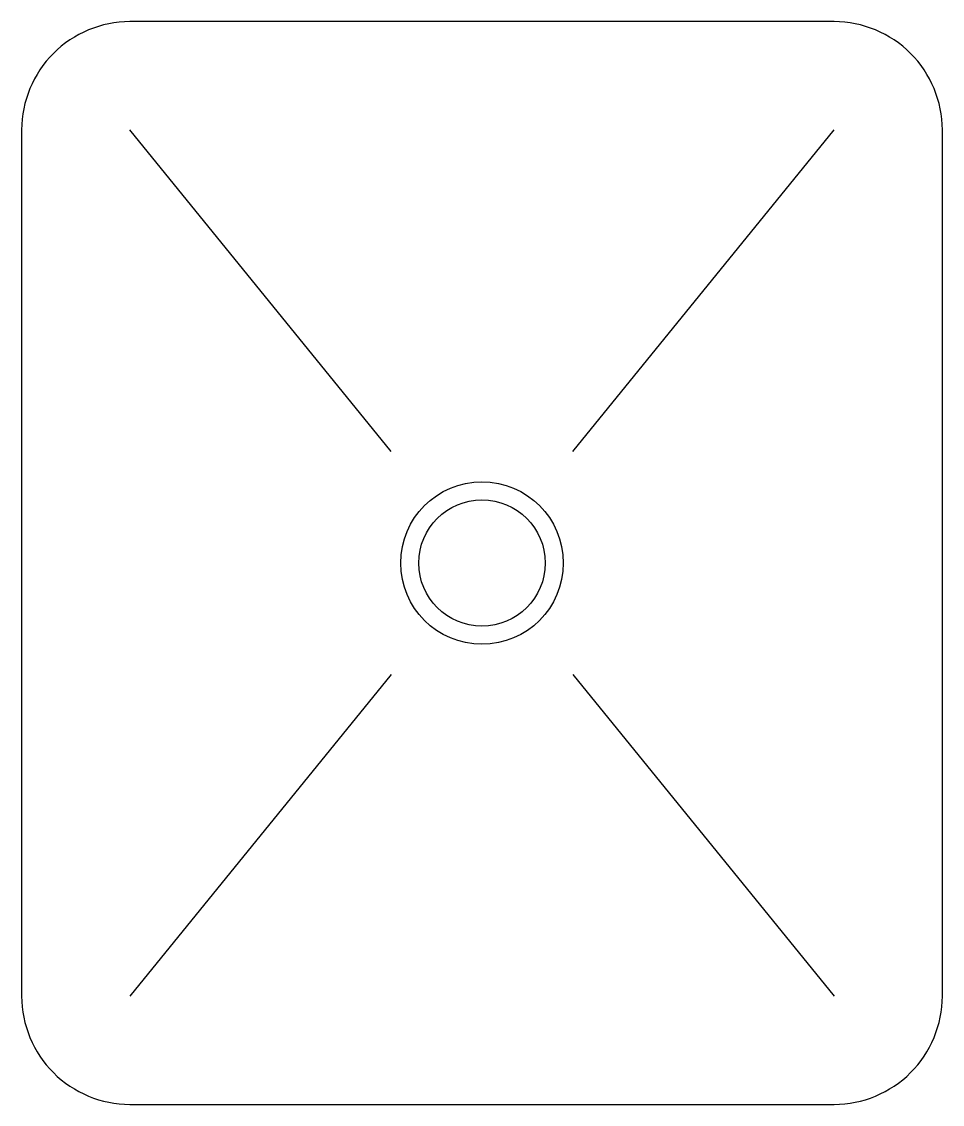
# Model space of a CAD drawing. Header units: millimetres. Extents: x -3064.644 to -3064.304, y 2894.151 to 2894.551.
import ezdxf

# ---------------------------------------------------------------- set-up
doc = ezdxf.new("R2010")
doc.units = ezdxf.units.MM
doc.header["$LTSCALE"] = 10
doc.layers.add('cozinha_pias', color=2, linetype='Continuous')

msp = doc.modelspace()

# ---------------------------------------------------------------- linework, layer by layer
at = {"layer": 'cozinha_pias', "color": 1}
for p, q in [((-3064.50764, 2894.39256), (-3064.60413, 2894.51131)), ((-3064.44062, 2894.39256), (-3064.34413, 2894.51131)), ((-3064.50764, 2894.31007), (-3064.60413, 2894.19131)), ((-3064.44062, 2894.31007), (-3064.34413, 2894.19131))]:
    msp.add_line(p, q, dxfattribs=at)
at = {"layer": 'cozinha_pias'}
msp.add_lwpolyline([(-3064.34413, 2894.15131, 0.414214), (-3064.30413, 2894.19131), (-3064.30413, 2894.51131, 0.414214), (-3064.34413, 2894.55131), (-3064.60413, 2894.55131, 0.414214), (-3064.64413, 2894.51131), (-3064.64413, 2894.19131, 0.414214), (-3064.60413, 2894.15131)], format="xyb", close=True, dxfattribs=at)
at = {"layer": 'cozinha_pias', "color": 1}
for radius in [0.03, 0.02333]:
    msp.add_circle((-3064.47413, 2894.35131), radius, dxfattribs=at)

doc.saveas('drawing.dxf')
